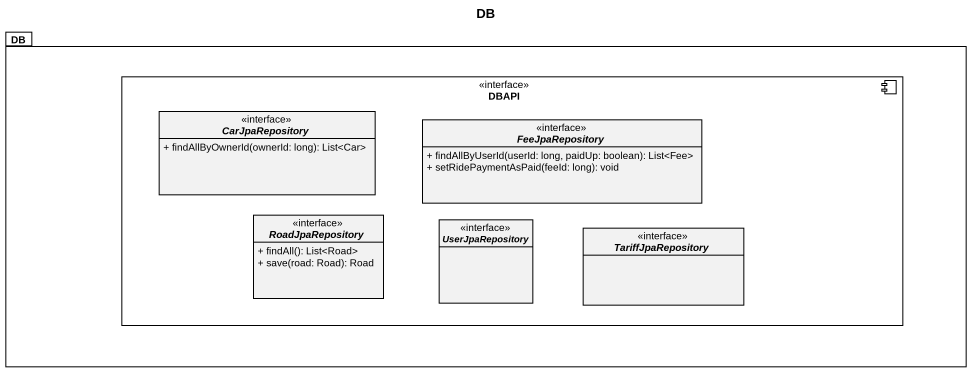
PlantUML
@startuml
title DB
hide circle
hide empty members
skinparam classAttributeIconSize 0
package DB {
  component DBAPI <<interface>> {
    interface CarJpaRepository {
      + findAllByOwnerId(ownerId: long): List<Car>
    }
    interface FeeJpaRepository {
      + findAllByUserId(userId: long, paidUp: boolean): List<Fee>
      + setRidePaymentAsPaid(feeId: long): void
    }
    interface RoadJpaRepository {
      + findAll(): List<Road>
      + save(road: Road): Road
    }
    interface UserJpaRepository
    interface TariffJpaRepository
  }
}
@enduml
